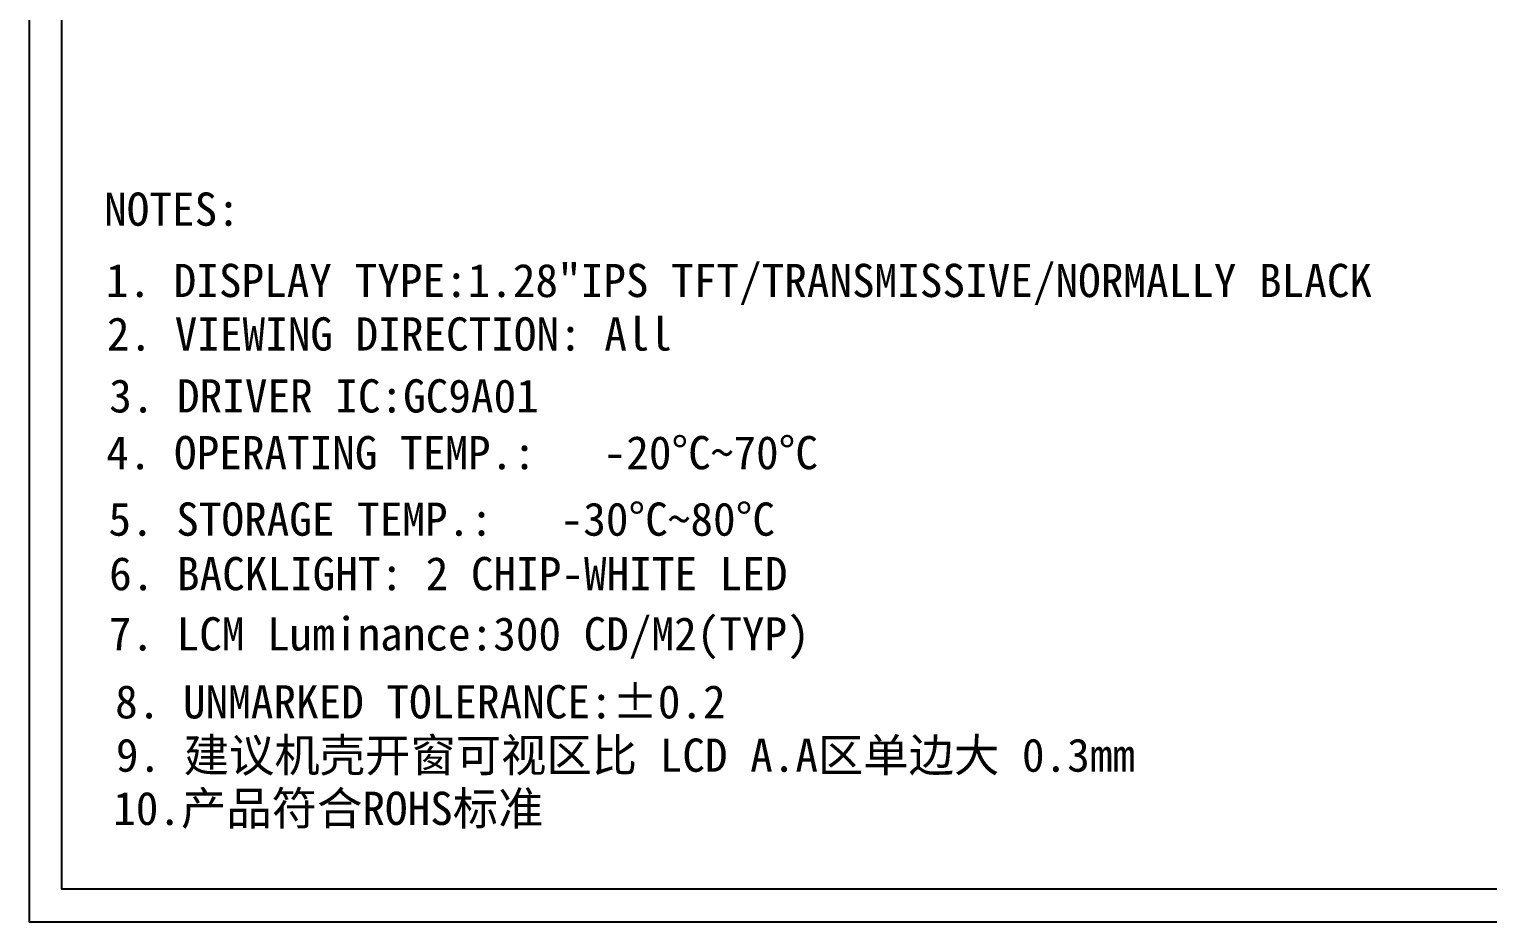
# Model space of a CAD drawing. Header units: millimetres. Extents: x 1040 to 3675, y 249 to 975.
# Drawn here: x 1599.3 to 1686.4, y 261.8 to 315.1 of the extents above; entities that cross this region are included whole.
import ezdxf

# ---------------------------------------------------------------- set-up
doc = ezdxf.new("R2010")
doc.units = ezdxf.units.MM
doc.layers.add('FRAME', color=154, linetype='Continuous')
doc.layers.add('图框', color=7, linetype='Continuous')
doc.styles.add('宋体', font='')
doc.styles.get('宋体').set_extended_font_data('SimSun')

msp = doc.modelspace()

# ---------------------------------------------------------------- linework, layer by layer
at = {"layer": 'FRAME', "color": 7}
for points in [[(1832.9585, 417.5414), (1599.2909, 417.5414), (1599.2909, 261.763), (1832.9585, 261.763)], [(1831.0113, 263.7102), (1601.2382, 263.7102), (1601.2382, 415.5942), (1831.0113, 415.5942)]]:
    msp.add_lwpolyline(points, close=True, dxfattribs=at)

# ---------------------------------------------------------------- texts
at = {"color": 7, "insert": (1604.0683, 294.1736), "char_height": 1.984832, "width": 53.412773, "attachment_point": 1, "style": '宋体'}
msp.add_mtext('3. DRIVER IC:GC9A01', dxfattribs=at)
at = {"layer": '图框', "style": '宋体'}
for s, height, p in [('NOTES:', 1.98483, (1603.7663, 303.3437)), ('1. DISPLAY TYPE:1.28"IPS TFT/TRANSMISSIVE/NORMALLY BLACK', 1.984832, (1603.8701, 299.0844)), ('2. VIEWING DIRECTION: All', 1.984832, (1603.9301, 295.8893)), ('4. OPERATING TEMP.:   -20%%DC~70%%DC', 1.984832, (1603.89, 288.7989)), ('5. STORAGE TEMP.:   -30%%DC~80%%DC', 1.984832, (1604.0229, 284.8272)), ('6. BACKLIGHT: 2 CHIP-WHITE LED', 1.984832, (1604.0669, 281.5718)), ('7. LCM Luminance:300 CD/M2(TYP)', 1.984832, (1604.0455, 277.975)), ('8. UNMARKED TOLERANCE:%%P0.2', 1.984832, (1604.4247, 273.9158)), ('9. 建议机壳开窗可视区比 LCD A.A区单边大 0.3mm', 1.984832, (1604.4696, 270.729))]:
    msp.add_text(s, height=height, dxfattribs=at).set_placement(p)
at = {"layer": '图框', "insert": (1604.3078, 269.5359), "char_height": 1.984832, "width": 53.412773, "attachment_point": 1, "style": '宋体'}
msp.add_mtext('10.产品符合ROHS标准', dxfattribs=at)

doc.saveas('drawing.dxf')
